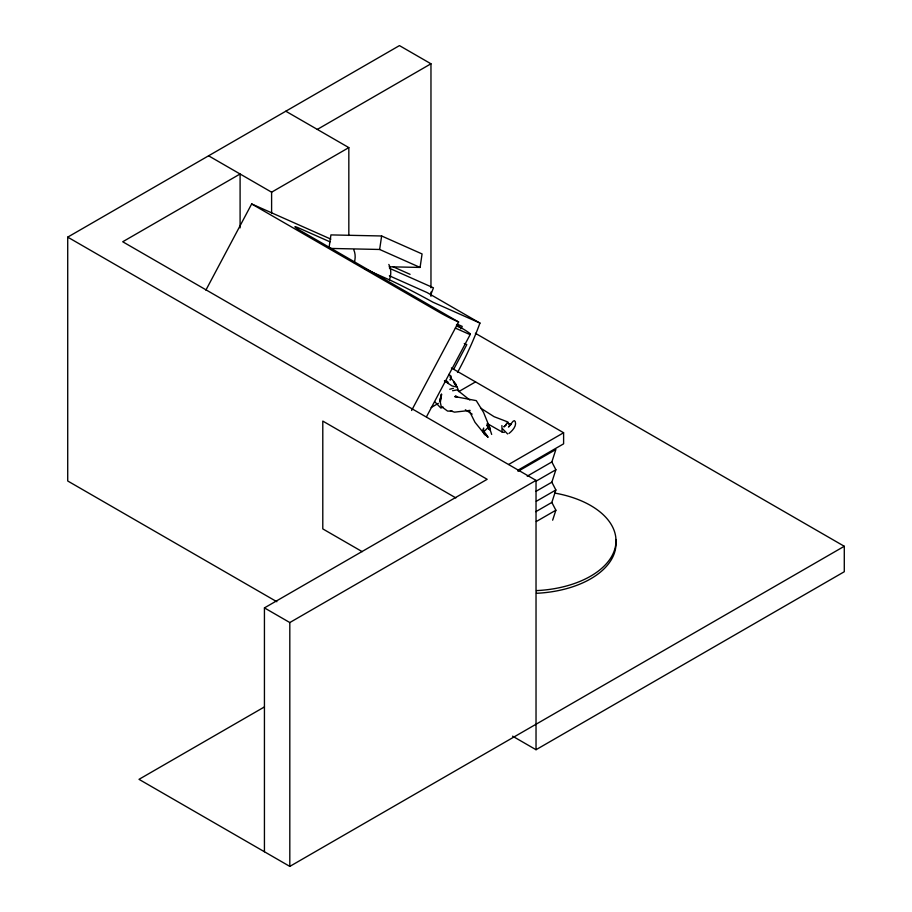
<?xml version="1.0" encoding="UTF-8"?>
<svg xmlns="http://www.w3.org/2000/svg" width="912" height="912" viewBox="0 0 912 912"><rect width="100%" height="100%" fill="white"/><g stroke="black" fill="none" stroke-linecap="round" stroke-linejoin="round"><path stroke-width="1.37" d="M483.463 431.08L483.668 428.013M329.141 247.049L330.931 234.908L381.638 235.98L422.074 253.946L420.079 267.433L389.093 266.783M420.079 267.433L379.643 249.466L381.638 235.98M439.652 401.622L441.328 394.189M439.915 400.277L441.613 394.258L440.336 402.488L441.454 407.447M527.216 476.167L551.84 461.951L555.875 449.502L518.039 471.344M535.834 491.431L551.84 482.197L555.875 469.737L551.84 461.951M535.834 511.678L551.84 502.432L555.875 489.983L551.84 482.197M552.649 520.182L555.875 510.218L551.84 502.432M449.867 376.93L451.144 377.636L450.14 380.076L450.859 378.001L455.601 383.678L456.673 386.494L453.538 381.911L456.673 386.494M440.006 400.482L441.283 397.484M205.895 290.119L251.666 203.957L330.874 239.138M411.608 410.48L458.611 321.982L300.515 230.702A26.334 1.311 28 0 1 300.276 228.661L330.019 241.862M460.925 328.799L462.213 326.382L457.208 324.159M426.599 416.579L470.364 334.202M453.72 369.235L466.796 344.622L464.265 343.493M483.029 429.119L483.497 432.721M508.999 433.428C512.259 430.954 516.933 425.881 515.234 421.504L514.254 420.66L512.989 421.367L508.486 427.01L511.472 423.989L506.297 423.191M276.849 601.726L67.716 480.989L67.716 237.131L399.456 45.6L430.966 63.794L430.966 287.804M317.319 129.413L430.966 63.794M208.586 155.804L271.605 192.193L348.829 147.607L348.829 235.501M431.205 407.504L438.387 403.343M458.759 391.59L475.54 381.9M508.668 464.47L563.605 432.744L563.605 443.836L517.708 470.33M264.434 851.751L264.434 607.894L487.168 479.302L67.716 237.131M264.434 607.894L289.811 622.543L536.028 480.385L536.028 749.71L512.578 736.166M536.347 481.012L555.875 469.737M536.347 501.258L555.875 489.983M536.347 521.504L555.875 510.218M264.412 706.937L139 779.338L289.811 866.4L844.284 546.277L844.284 571.733L536.028 749.71M443.198 407.094L440.849 408.029L435.001 401.975M486.791 424.969L487.589 424.707L490.143 428.629L483.565 412.452L476.281 400.642L454.666 396.526L456.707 397.085M452.603 390.735L457.049 389.88L469.817 400.049M449.753 389.242L453.412 388.341M470.102 410.411L454.507 412.144L450.414 410.799L452.192 411.198L447.541 411.061L441.625 406.695M330.349 248.429L379.643 249.466M487.179 423.499L502.079 431.992L504.313 432.436M444.805 380.555L447.393 381.547M469.064 410.468L475.004 422.302L485.515 435.298M393.209 266.828L410.081 274.33M389.481 268.288L433.439 287.816A261.265 150.845 -60 0 1 430.567 295.249M389.367 275.8L427.09 292.558L479.951 323.076A218.777 126.312 -60 0 1 470.581 346.115L467.069 353.719A218.777 126.312 -60 0 1 457.505 372.472M365.256 269.097L389.413 279.836A44.129 2.2 28 0 1 432.972 302.214L479.951 323.076M458.611 321.982L454.712 320.249A13.292 0.661 28 0 1 438.273 311.687L251.666 203.957M457.106 326.177L460.4 327.636M455.362 328.103L468.517 333.94A42.83 2.132 28 0 0 463.775 329.323L456.388 325.06M451.144 377.636L451.121 376.189L448.898 374.387M285.809 111.218L348.829 147.607M475.38 333.29L844.284 546.277M451.394 367.958L563.605 432.744M536.028 480.385L122.71 241.76L240.095 173.998L240.095 227.875M455.852 497.906L322.791 421.082L322.791 528.903L362.212 551.657M465.348 409.796L472.165 414.151M488.057 428.515L489.972 429.803L487.51 428.047L483.622 431.957L484.5 433.952L488.102 437.315L485.925 434.044M502.717 428.948L507.642 433.975M480.715 408.154L494.076 416.681L507.95 422.017L508.486 424.057M455.635 395.762L457.733 397.358M444.395 380.908L452.147 385.97L457.197 387.087L458.622 390.997M486.883 425.562L490.154 429.803L491.671 434.42M484.261 432.231L485.857 434.534L484.204 432.083M447.632 381.49L448.237 383.53M501.896 425.562L502.079 431.992M430.966 292.057L430.966 296.309M289.811 622.543L289.811 866.4M271.605 192.193L271.605 213.454M615.714 539.482A86.492 49.932 0 0 1 536.495 593.29M554.69 493.061A86.492 49.932 0 0 1 615.497 546.185A86.492 49.932 0 0 1 536.495 590.611M388.831 264.457A17.75 14.467 -66 0 1 389.413 279.836M353.765 249.74A17.75 14.467 -66 0 1 354.266 262.702M506.32 424.57L504.062 426.77L506.32 424.57M486.643 435.377L484.306 433.861L483.896 432.47L484.5 433.952L486.643 435.377"/></g></svg>
